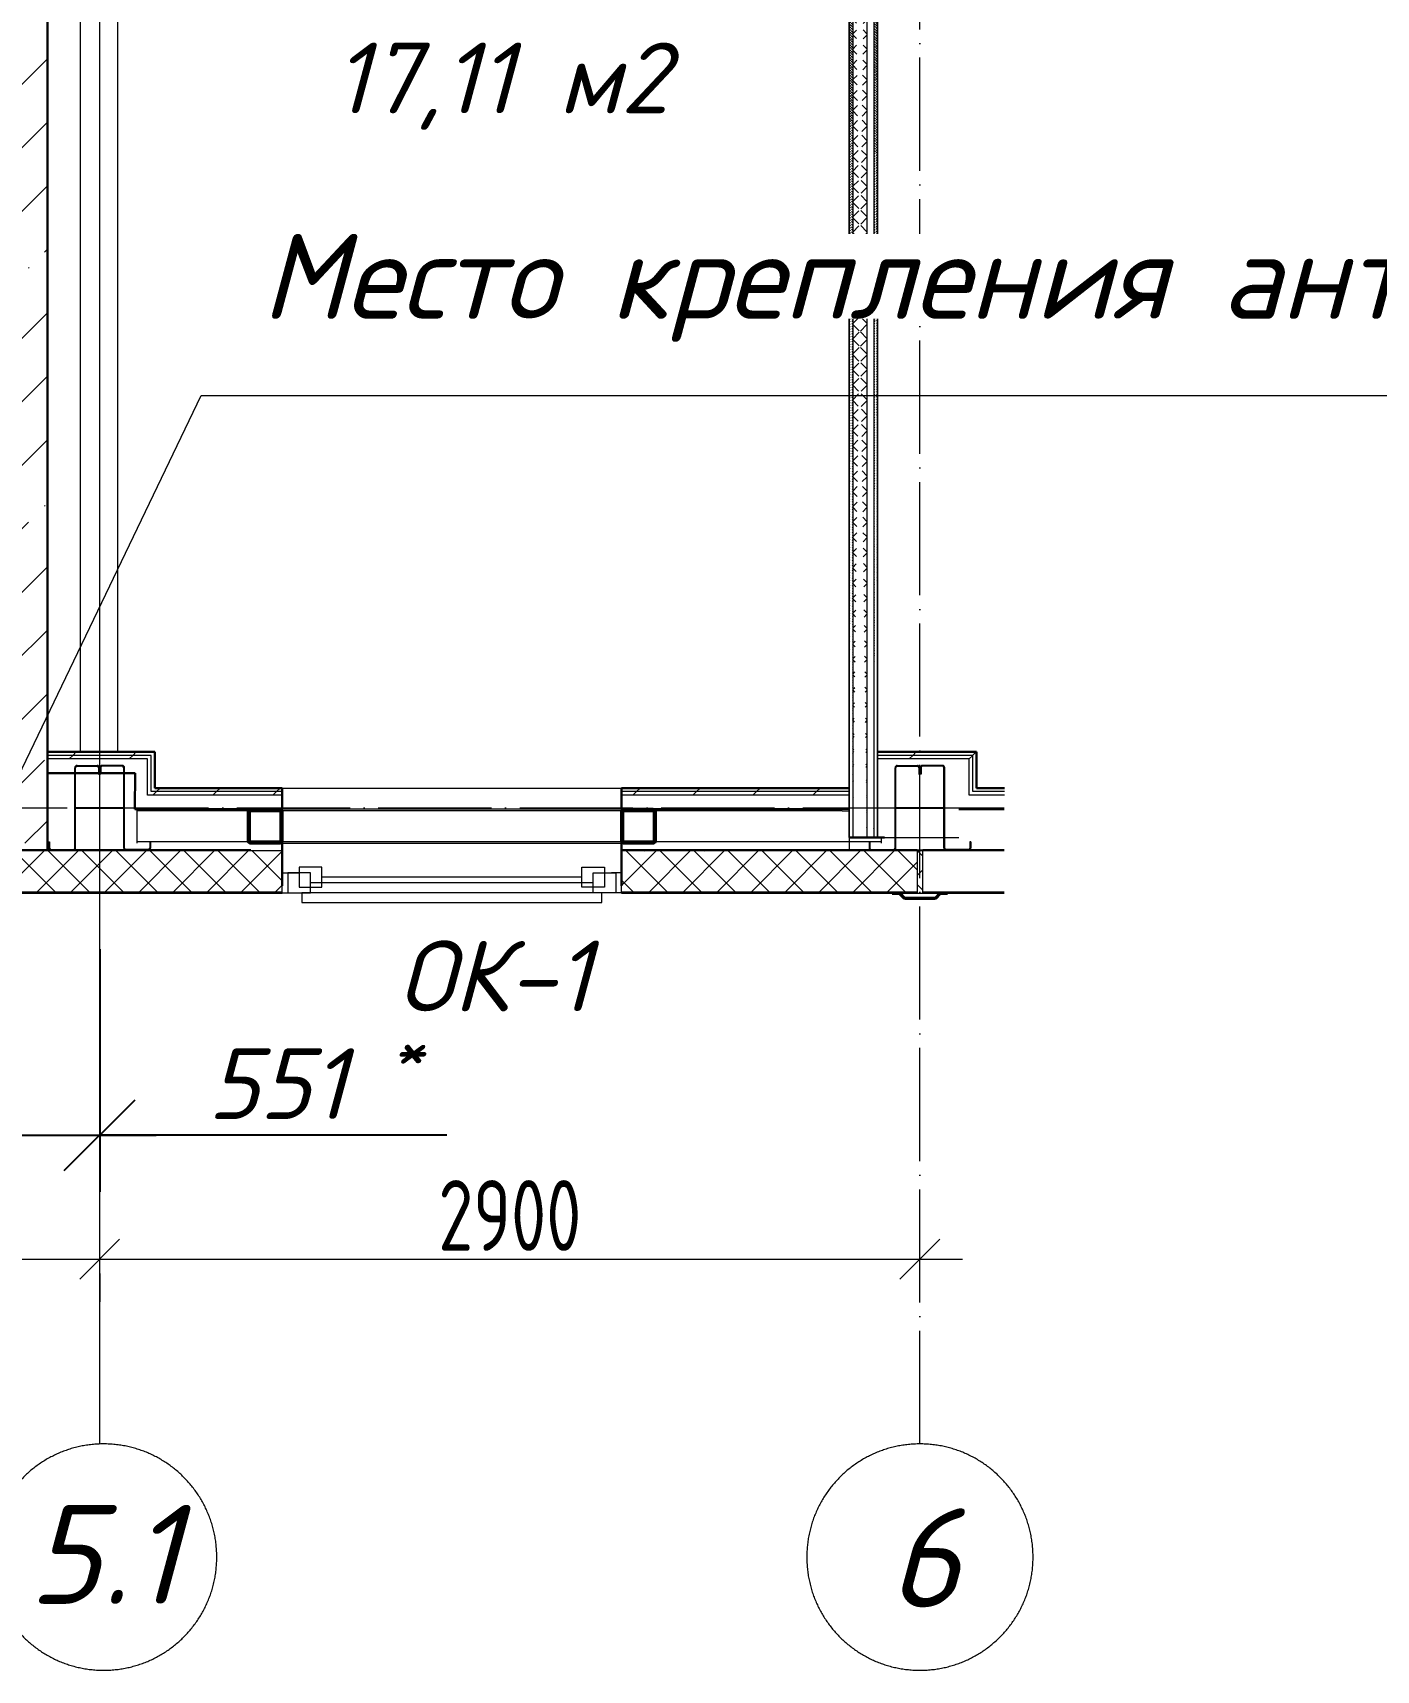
# Model space of a CAD drawing. Header units: millimetres. Extents: x -330955 to 144729, y -76510 to 25340.
# Drawn here: x 85459 to 90209, y 3236 to 9025 of the extents above; entities that cross this region are included whole.
import ezdxf
from ezdxf import colors
from ezdxf.entities.mleader import LeaderData, LeaderLine
from ezdxf.math import Vec2, Vec3

# ---------------------------------------------------------------- set-up
doc = ezdxf.new("R2010")
doc.units = ezdxf.units.MM
doc.header["$LTSCALE"] = 20
for name, pattern in [('_ШПТ__20_т__2_5__Линия сетки', [25, 20, -2.5, 0, -2.5]), ('CENTER', [20, 15, -1.7, 1.6, -1.7]), ('CENTER2', [28.575, 19.05, -3.175, 3.175, -3.175])]:
    doc.linetypes.add(name, pattern=pattern)
doc.layers.get('0').update_dxf_attribs({"lineweight": 0})
doc.layers.get('Defpoints').update_dxf_attribs({"color": 4})
doc.layers.add('Вспомогательные', color=6, linetype='Continuous', plot=False)
for name, color, linetype, lineweight, true_color in [('Импосты витража', 7, 'Continuous', 9, 0x004080), ('Каркас несущий', 7, 'Continuous', 18, 0x800040), ('Каркас_Импост', 7, 'Continuous', 9, 0x804000), ('Несущие колонны', 7, 'Continuous', 18, 0x800040), ('Окна', 7, 'Continuous', 13, 0x0080c0), ('Отлив', 7, 'Continuous', 9, 0x008080), ('Скрытые грани', 7, 'Continuous', 18, 0x800040)]:
    doc.layers.add(name, color=color, linetype=linetype, lineweight=lineweight, true_color=true_color)
for name, color, linetype, lineweight in [('Марки помещений', 7, 'Continuous', 20), ('Обобщенные модели', 7, 'Continuous', 18), ('Оси', 7, 'CENTER2', 9), ('Перекрытия', 7, 'Continuous', 18), ('Размерные', 45, 'Continuous', 15), ('Размеры', 7, 'Continuous', 9), ('Средние', 142, 'Continuous', 30), ('Стены', 7, 'Continuous', 18), ('Стены разрез', 7, 'Continuous', 30), ('Стены штриховка', 7, 'Continuous', 9)]:
    doc.layers.add(name, color=color, linetype=linetype, lineweight=lineweight)
doc.styles.add('DimNatM5', font='romans.shx', dxfattribs={"height": 100})
doc.styles.add('DynamicDimensions', font='isocpeui.ttf')
doc.styles.add('GOST Common_2', font='gost-common.ttf', dxfattribs={"width": 0.9, "height": 250})
doc.styles.add('ISOCPEUR', font='isocpeur.ttf', dxfattribs={"width": 0.8, "height": 2.5})
doc.styles.add('PDF ISOCPEUR Italic', font='isocpeui.ttf')
doc.styles.add('ГОСТ 2.304', font='gost-common.ttf')
doc.dimstyles.new('Основной_2_5_мм', dxfattribs={"dimscale": 304.8, "dimtxt": 251.428749, "dimasz": 0.463911, "dimexe": 0.492126, "dimexo": 0.492126, "dimgap": 0.098425, "dimtad": 1, "dimdec": 3, "dimrnd": 0.001, "dimdsep": 46, "dimtxsty": 'GOST Common_2', "dimblk1": 'OBLIQUE', "dimblk2": 'OBLIQUE', "dimsah": 1, "dimcen": 0.09, "dimdle": 0.492126, "dimazin": 2, "dimtfac": 1, "dimtdec": 4, "dimtix": 1, "dimtmove": 0, "dimatfit": 3, "dimfxl": 1, "dimtvp": 1, "dimtolj": 1, "dimtzin": 0, "dimlwd": 20, "dimlwe": 20, "dimarcsym": 2})
doc.dimstyles.new('СПДС', dxfattribs={"dimscale": 100, "dimtxt": 2.5, "dimasz": 2.5, "dimexe": 2, "dimexo": 0.625, "dimgap": 1, "dimtad": 1, "dimdec": 0, "dimtxsty": 'ГОСТ 2.304', "dimblk": 'OBLIQUE', "dimcen": 2.5, "dimdle": 2, "dimadec": 0, "dimazin": 2, "dimtfac": 0.75, "dimtdec": 0, "dimtmove": 1, "dimatfit": 3, "dimfxl": 1, "dimtfill": 1, "dimtolj": 1, "dimarcsym": 1})
pattern_1 = [(45, (67596, 6285), (-224.5064, 224.5064), []), (45, (67820.5, 6285), (-224.5064, 224.5064), [396.875, -79.375, 3.353, -76.022])]
pattern_2 = [(45, (67596, 6285), (-106.066, 106.066), [])]
pattern_3 = [(45, (67596, 6260), (-106.066, 106.066), [])]
pattern_4 = [(135, (64366, 6285), (-4.490128, -4.490128), [])]

# ---------------------------------------------------------------- blocks, each defined once
blk = doc.blocks.new('102_Окно_1Створка_Ф_ГОСТ23166-99 - 1160х1750_1170_h-1445330-_О__L2_3_900_')
at = {"layer": 'Каркас_Импост', "color": 7, "lineweight": 18}
for p, q in [((-638.1, 475), (-638.1, 405)), ((-638.1, 475), (-603.1, 475)), ((-618.1, 475), (-538.1, 475)), ((-618.1, 405), (-618.1, 475)), ((-618.1, 475), (-538.1, 475)), ((-618.1, 405), (-618.1, 475)), ((-538.1, 475), (-538.1, 405)), ((-538.1, 475), (-538.1, 455)), ((541.9, 475), (461.9, 475)), ((461.9, 475), (461.9, 405)), ((461.9, 475), (461.9, 455)), ((541.9, 475), (461.9, 475)), ((561.9, 475), (526.9, 475)), ((541.9, 405), (541.9, 475)), ((541.9, 405), (541.9, 475)), ((561.9, 475), (561.9, 405)), ((-578.1, 385), (-578.1, 455)), ((-578.1, 455), (-498.1, 455)), ((-538.1, 440), (461.9, 440)), ((-498.1, 455), (-498.1, 385)), ((-498.1, 420), (421.9, 420)), ((421.9, 455), (421.9, 385)), ((501.9, 455), (421.9, 455)), ((501.9, 385), (501.9, 455)), ((-638.1, 405), (-603.1, 405)), ((-538.1, 405), (-618.1, 405)), ((-578.1, 405), (-618.1, 405)), ((-498.1, 385), (-578.1, 385)), ((421.9, 385), (501.9, 385)), ((461.9, 405), (541.9, 405)), ((541.9, 405), (501.9, 405)), ((561.9, 405), (526.9, 405))]:
    blk.add_line(p, q, dxfattribs=at)
at = {"layer": 'Отлив', "color": 7}
for p, q in [((491.9, 510), (-568.1, 510)), ((-568.1, 510), (-568.1, 475)), ((-568.1, 475), (491.9, 475)), ((491.9, 475), (491.9, 510))]:
    blk.add_line(p, q, dxfattribs=at)
blk = doc.blocks.new('243_КолоннаНесущая_Труба_ГОСТ 30245-2003 - 120x120x5-1251907-_О__L2_3_900_')
at = {"layer": 'Несущие колонны', "color": 7, "lineweight": 40}
for p, q in [((51, 60), (-51, 60)), ((-60, 51), (-60, -51)), ((-55, -51), (-55, 51)), ((-51, 55), (51, 55)), ((55, 51), (55, -51)), ((60, -51), (60, 51)), ((51, -55), (-51, -55)), ((-51, -60), (51, -60))]:
    blk.add_line(p, q, dxfattribs=at)
for centre, radius, start, end in [((-51, 51), 9, 90, 180), ((51, 51), 9, 0, 90), ((-51, 51), 4, 90, 180), ((51, 51), 4, 0, 90), ((-51, -51), 9, 180, 270), ((-51, -51), 4, 180, 270), ((51, -51), 4, 270, 0), ((51, -51), 9, 270, 360)]:
    blk.add_arc(centre, radius, start, end, dxfattribs=at)
blk = doc.blocks.new('253_Балка_Труба_ГОСТ 30245-2003 - 120x120x5-1251735-_О__L2_3_900_')
at = {"layer": 'Каркас несущий', "color": 7}
for p, q in [((-1313.3, 51), (-1313.3, 60)), ((804.5, 60), (-395.5, 60)), ((1317.3, 60), (1317.3, 51)), ((-1313.3, 40), (-1313.3, 51)), ((1317.3, 51), (1317.3, -51)), ((1317.3, -51), (1317.3, -60)), ((-395.5, -60), (804.5, -60))]:
    blk.add_line(p, q, dxfattribs=at)
at = {"layer": 'Скрытые грани', "color": 7}
for p, q in [((-1313.3, 55), (-513.8, 55)), ((-397.2, 55), (806.2, 55)), ((922.8, 55), (1317.3, 55)), ((-1175.5, -55), (-513.8, -55)), ((-397.2, -55), (806.2, -55)), ((922.8, -55), (1317.3, -55))]:
    blk.add_line(p, q, dxfattribs=at)
blk = doc.blocks.new('190_ФЭ_Стена_Стык вертикальный - ФЭ-C1_110-1292370-_О__L2_3_900_')
at = {"layer": 'Обобщенные модели', "lineweight": 9}
h = blk.add_hatch(dxfattribs=at)
h.set_pattern_fill('FP_7', color=256, style=0, pattern_type=2)
h.set_pattern_definition([(45, (0, 0), (-106.066, 106.066), [])])
h.paths.add_polyline_path([(20945, -295), (21055, -295), (21072, -278), (21071.6, -277), (21054.6, -294), (20945.4, -294), (20928.4, -277), (20928, -278)], flags=0)
h.paths.add_polyline_path([(21097, -276), (21098, -275), (21088, -276)], flags=0)
at = {"layer": 'Обобщенные модели', "lineweight": 40}
for p, q in [((20912, -275), (20902, -275)), ((20902, -275), (20902, -278)), ((20902, -278), (20928, -278)), ((20903, -277), (20903, -276)), ((20903, -276), (20912, -276)), ((20928.4, -277), (20903, -277)), ((20912, -276), (20912, -275)), ((20928, -278), (20945, -295)), ((20945.4, -294), (20928.4, -277)), ((21071.6, -277), (21054.6, -294)), ((21055, -295), (21072, -278)), ((21097, -277), (21071.6, -277)), ((21072, -278), (21098, -278)), ((21098, -275), (21088, -275)), ((21088, -275), (21088, -276)), ((21088, -276), (21097, -276)), ((21097, -276), (21097, -277)), ((21098, -278), (21098, -275)), ((20945, -295), (21055, -295)), ((21054.6, -294), (20945.4, -294))]:
    blk.add_line(p, q, dxfattribs=at)
blk = doc.blocks.new('Прямоугольный импост - 20х150 мм_Утеплитель_Наружный-1318619-_О__L2_3_900_')
at = {"layer": 'Импосты витража'}
h = blk.add_hatch(dxfattribs=at)
h.set_pattern_fill('FP_12', style=0, pattern_type=2)
h.set_pattern_definition([(315, (-21000, -200), (60.10408, 60.10408), []), (225, (-21000, -200), (60.10408, -60.10408), [])])
h.paths.add_polyline_path([(-10, 75), (10, 75), (10, -75), (-10, -75), (-10, -26)], flags=0)
at = {"layer": 'Импосты витража', "color": 7, "lineweight": 18}
for p, q in [((-10, 75), (10, 75)), ((-10, -75), (-10, 75)), ((10, 75), (10, -75)), ((10, -75), (-10, -75))]:
    blk.add_line(p, q, dxfattribs=at)
blk = doc.blocks.new('Ось сетки - Круг_Ø8 мм-6577-_О__L2_3_900_')
at = {"layer": 'Оси', "lineweight": 20}
for start, end in [(360, 180), (180, 360)]:
    blk.add_arc((0, 0), 4, start, end, dxfattribs=at)
blk = doc.blocks.new('_Oblique')
at = {"color": 0, "linetype": 'ByBlock', "lineweight": -2}
blk.add_line((-0.5, -0.5), (0.5, 0.5), dxfattribs=at)
blk = doc.blocks.new('*D153')
at = {"layer": 'Defpoints', "color": 0, "transparency": 16777216}
for p in [(82596, 4789.1), (85696, 4689.1), (85696, 4689.1)]:
    blk.add_point(p, dxfattribs=at)
at = {"layer": 'Размеры', "color": 0, "lineweight": 20, "transparency": 16777216}
for p, q in [((82446, 4689.1), (85846, 4689.1)), ((82596, 4639.1), (82596, 4539.1))]:
    blk.add_line(p, q, dxfattribs=at)
at = {"layer": 'Размеры', "color": 0, "lineweight": 20, "transparency": 16777216, "xscale": 141.4, "yscale": 141.4, "zscale": 141.4, "rotation": 180}
blk.add_blockref('_Oblique', (82596, 4689.1), dxfattribs=at)
at = {"layer": 'Размеры', "color": 0, "lineweight": 20, "transparency": 16777216, "xscale": 141.4, "yscale": 141.4, "zscale": 141.4}
blk.add_blockref('_Oblique', (85696, 4689.1), dxfattribs=at)
at = {"layer": 'Размеры', "color": 0, "lineweight": 20, "transparency": 16777216, "insert": (84146, 4844.1), "char_height": 250, "width": 756.843, "attachment_point": 5, "style": 'GOST Common_2'}
blk.add_mtext('\\A1;3100', dxfattribs=at)
blk = doc.blocks.new('*D148')
at = {"layer": 'Defpoints', "color": 0, "transparency": 16777216}
for p in [(85696, 4789.1), (88596, 4689.1), (88596, 4689.1)]:
    blk.add_point(p, dxfattribs=at)
at = {"layer": 'Размеры', "color": 0, "lineweight": 20, "transparency": 16777216}
for p, q in [((85546, 4689.1), (88746, 4689.1)), ((85696, 4639.1), (85696, 4539.1))]:
    blk.add_line(p, q, dxfattribs=at)
at = {"layer": 'Размеры', "color": 0, "lineweight": 20, "transparency": 16777216, "xscale": 141.4, "yscale": 141.4, "zscale": 141.4, "rotation": 180}
blk.add_blockref('_Oblique', (85696, 4689.1), dxfattribs=at)
at = {"layer": 'Размеры', "color": 0, "lineweight": 20, "transparency": 16777216, "xscale": 141.4, "yscale": 141.4, "zscale": 141.4}
blk.add_blockref('_Oblique', (88596, 4689.1), dxfattribs=at)
at = {"layer": 'Размеры', "color": 0, "lineweight": 20, "transparency": 16777216, "insert": (87146, 4844.1), "char_height": 250, "width": 756.843, "attachment_point": 5, "style": 'GOST Common_2'}
blk.add_mtext('\\A1;2900', dxfattribs=at)
blk = doc.blocks.new('к3')
at = {"color": 0, "linetype": 'ByBlock', "lineweight": -2, "ltscale": 200}
for p, q in [((4147425.8, 542836.2), (4147504.8, 542836.2)), ((4147425.8, 542833.2), (4147504.8, 542833.2)), ((4147769.8, 542836.2), (4147690.8, 542836.2)), ((4147769.8, 542833.2), (4147690.8, 542833.2)), ((4147417.8, 542805.7), (4147417.8, 542828.2)), ((4147417.8, 542805.7), (4147420.8, 542805.7)), ((4147420.8, 542805.7), (4147420.8, 542828.2)), ((4147509.8, 542828.2), (4147509.8, 542544.2)), ((4147512.8, 542828.2), (4147512.8, 542544.2)), ((4147682.8, 542828.2), (4147682.8, 542544.2)), ((4147685.8, 542828.2), (4147685.8, 542544.2)), ((4147774.8, 542805.7), (4147774.8, 542828.2)), ((4147777.8, 542805.7), (4147774.8, 542805.7)), ((4147777.8, 542805.7), (4147777.8, 542828.2)), ((4147517.8, 542539.2), (4147588.8, 542539.2)), ((4147593.8, 542544.2), (4147593.8, 542566.7)), ((4147593.8, 542566.7), (4147596.8, 542566.7)), ((4147596.8, 542544.2), (4147596.8, 542566.7)), ((4147598.8, 542544.2), (4147598.8, 542566.7)), ((4147601.8, 542566.7), (4147598.8, 542566.7)), ((4147601.8, 542544.2), (4147601.8, 542566.7)), ((4147677.8, 542539.2), (4147606.8, 542539.2)), ((4147517.8, 542536.2), (4147588.8, 542536.2)), ((4147677.8, 542536.2), (4147606.8, 542536.2))]:
    blk.add_line(p, q, dxfattribs=at)
for centre, radius, start, end in [((4147425.8, 542828.2), 8, 90, 180), ((4147425.8, 542828.2), 5, 90, 180), ((4147504.8, 542828.2), 8, 0, 90), ((4147504.8, 542828.2), 5, 0, 90), ((4147690.8, 542828.2), 8, 90, 180), ((4147690.8, 542828.2), 5, 90, 180), ((4147769.8, 542828.2), 8, 0, 90), ((4147769.8, 542828.2), 5, 0, 90), ((4147517.8, 542544.2), 8, 180, 270), ((4147517.8, 542544.2), 5, 180, 270), ((4147588.8, 542544.2), 8, 270, 0), ((4147588.8, 542544.2), 5, 270, 0), ((4147606.8, 542544.2), 8, 180, 270), ((4147606.8, 542544.2), 5, 180, 270), ((4147677.8, 542544.2), 5, 270, 0), ((4147677.8, 542544.2), 8, 270, 0)]:
    blk.add_arc(centre, radius, start, end, dxfattribs=at)
at = {"layer": 'Вспомогательные', "color": 0, "ltscale": 10}
for p, q in [((4147690.3, 542836.2), (4147505.3, 542836.2)), ((4147682.8, 542686.2), (4147512.8, 542686.2))]:
    blk.add_line(p, q, dxfattribs=at)
blk = doc.blocks.new('*D225')
at = {"color": 0, "lineweight": -2, "transparency": 16777216}
for p, q in [((85144.6, 5785.7), (85144.6, 4927.6)), ((85696, 5785.7), (85696, 4927.6)), ((84944.6, 5127.6), (85896, 5127.6)), ((86923.9, 5127.6), (85696, 5127.6))]:
    blk.add_line(p, q, dxfattribs=at)
at = {"layer": 'Defpoints', "color": 0, "transparency": 16777216}
for p in [(85144.6, 5848.2, 28903), (85696, 5848.2), (85696, 5127.6)]:
    blk.add_point(p, dxfattribs=at)
at = {"color": 0, "lineweight": -2, "transparency": 16777216, "xscale": 250, "yscale": 250, "zscale": 250, "rotation": 180}
blk.add_blockref('_Oblique', (85144.6, 5127.6), dxfattribs=at)
at = {"color": 0, "lineweight": -2, "transparency": 16777216, "xscale": 250, "yscale": 250, "zscale": 250}
blk.add_blockref('_Oblique', (85696, 5127.6), dxfattribs=at)
at = {"color": 0, "transparency": 16777216, "insert": (86461.2, 5352.6), "char_height": 250, "width": 856.398, "attachment_point": 5, "style": 'DynamicDimensions', "bg_fill": 3, "box_fill_scale": 1.1, "bg_fill_color": 256, "bg_fill_true_color": 13158600, "bg_fill_transparency": 0}
blk.add_mtext('\\A1;551 {\\H0.7x;\\S*^ ;}', dxfattribs=at)

msp = doc.modelspace()

# ---------------------------------------------------------------- hatches: boundary and pattern name
at = {"true_color": 0xff0000}
h = msp.add_hatch(dxfattribs=at)
h.set_pattern_fill('ANSI31', color=1, scale=2, angle=90)
h.set_pattern_definition(pattern_4)
edge = h.paths.add_edge_path()
edge.add_line((88358.5, 12460), (88358.5, 6180))
edge.add_line((88346, 12460), (88346, 6135))
h = msp.add_hatch(dxfattribs=at)
h.set_pattern_fill('ANSI31', color=1, scale=2, angle=90)
h.set_pattern_definition(pattern_4)
edge = h.paths.add_edge_path()
edge.add_line((88433.5, 12460), (88433.5, 6180))
edge.add_line((88446, 12460), (88446, 6180))
at = {"layer": 'Стены', "ltscale": 200, "true_color": 0x7a7a7a}
h = msp.add_hatch(dxfattribs=at)
h.set_pattern_fill('NET', color=8, scale=12, angle=135)
h.set_pattern_definition([(135, (46491, -2080), (-26.940768, -26.940768), []), (225, (46491, -2080), (26.940768, -26.940768), [])])
h.paths.add_polyline_path([(88408.5, 12410), (88408.5, 10043), (88358.5, 10043), (88358.5, 12410)])
edge = h.paths.add_edge_path()
edge.add_line((88408.5, 10043), (88408.5, 6185))
edge.add_line((88358.5, 10043), (88358.5, 6185))
at = {"layer": 'Стены штриховка', "lineweight": 9}
h = msp.add_hatch(dxfattribs=at)
h.set_pattern_fill('FP_4', color=256, style=0, pattern_type=2)
h.set_pattern_definition(pattern_1)
h.paths.add_polyline_path([(85457.8047, 6360), (85511, 6360), (85511, 12560), (85311, 12560), (85311, 6360)], flags=0)
h = msp.add_hatch(dxfattribs=at)
h.set_pattern_fill('FP_5', color=256, style=0, pattern_type=2)
h.set_pattern_definition(pattern_2)
h.paths.add_polyline_path([(85872.722, 6470.5), (85878, 6470.5), (85878, 6483), (85511, 6483), (85511, 6470.5), (85865.5, 6470.5)], flags=0)
h = msp.add_hatch(dxfattribs=at)
h.set_pattern_fill('FP_5', color=256, style=0, pattern_type=2)
h.set_pattern_definition(pattern_2)
h.paths.add_polyline_path([(85815.5, 6458), (85865.5, 6458), (85865.5, 6470.5), (85511, 6470.5), (85511, 6458)], flags=0)
h = msp.add_hatch(dxfattribs=at)
h.set_pattern_fill('FP_5', color=256, style=0, pattern_type=2)
h.set_pattern_definition(pattern_2)
h.paths.add_polyline_path([(88720.5, 6470.5), (88783, 6470.5), (88783, 6483), (88471.5, 6483), (88471.5, 6470.5)], flags=0)
h = msp.add_hatch(dxfattribs=at)
h.set_pattern_fill('FP_5', color=256, style=0, pattern_type=2)
h.set_pattern_definition(pattern_2)
h.paths.add_polyline_path([(88720.5, 6458), (88770.5, 6458), (88770.5, 6470.5), (88471.5, 6470.5), (88471.5, 6458)], flags=0)
h = msp.add_hatch(dxfattribs=at)
h.set_pattern_fill('FP_5', color=256, style=0, pattern_type=2)
h.set_pattern_definition(pattern_2)
h.paths.add_polyline_path([(88783, 6330), (88783, 6470.5), (88770.5, 6470.5), (88770.5, 6330), (88777.1433, 6330)], flags=0)
h = msp.add_hatch(dxfattribs=at)
h.set_pattern_fill('FP_5', color=256, style=0, pattern_type=2)
h.set_pattern_definition(pattern_2)
h.paths.add_polyline_path([(88783, 6342.5), (88795.5, 6342.5), (88795.5, 6483), (88783, 6483), (88783, 6436.3321)], flags=0)
h = msp.add_hatch(dxfattribs=at)
h.set_pattern_fill('FP_4', color=256, style=0, pattern_type=2)
h.set_pattern_definition(pattern_1)
h.paths.add_polyline_path([(85042.8874, 6160), (85511, 6160), (85511, 6360), (84591, 6360), (84591, 6160)], flags=0)
h.paths.add_polyline_path([(82671, 6160), (83391, 6160), (83391, 6360), (82671, 6360)], flags=0)
h = msp.add_hatch(dxfattribs=at)
h.set_pattern_fill('FP_5', color=256, style=0, pattern_type=2)
h.set_pattern_definition(pattern_2)
h.paths.add_polyline_path([(87541, 6330), (88321, 6330), (88321, 6342.5), (87541, 6342.5)], flags=0)
h.paths.add_polyline_path([(86080.1807, 6330), (86341, 6330), (86341, 6342.5), (85878, 6342.5), (85878, 6330), (85890.5, 6330)], flags=0)
h = msp.add_hatch(dxfattribs=at)
h.set_pattern_fill('FP_5', color=256, style=0, pattern_type=2)
h.set_pattern_definition(pattern_2)
h.paths.add_polyline_path([(88154.7673, 6342.5), (88321, 6342.5), (88321, 6355), (87541, 6355), (87541, 6342.5), (87947.3087, 6342.5)], flags=0)
h.paths.add_polyline_path([(86080.1807, 6342.5), (86341, 6342.5), (86341, 6355), (85890.5, 6355), (85890.5, 6342.5)], flags=0)
h = msp.add_hatch(dxfattribs=at)
h.set_pattern_fill('FP_5', color=256, style=0, pattern_type=2)
h.set_pattern_definition(pattern_3)
h.paths.add_polyline_path([(83391, 6133), (83391, 6135), (82606, 6135), (82606, 6133)], flags=0)
h.paths.add_polyline_path([(84591, 6133), (86341, 6133), (86341, 6135), (84591, 6135)], flags=0)
h.paths.add_polyline_path([(87550, 6133), (88586, 6133), (88586, 6135), (87541, 6134.5588), (87541, 6133), (87547.1716, 6133)], flags=0)
h = msp.add_hatch(dxfattribs=at)
h.set_pattern_fill('FP_6', color=256, style=0, pattern_type=2)
h.set_pattern_definition([(45, (67596, 6260), (-60.10408, 60.10408), []), (135, (67596, 6260), (-60.10408, -60.10408), [])])
h.paths.add_polyline_path([(83391, 5987), (83391, 6133), (82606, 6133), (82606, 5987)], flags=0)
h.paths.add_polyline_path([(88586, 5987), (88586, 6133), (87541, 6133), (87541, 5987)], flags=0)
h.paths.add_polyline_path([(86341, 5987), (86341, 6133), (84591, 6133), (84591, 5987), (85872.722, 5987)], flags=0)
h = msp.add_hatch(dxfattribs=at)
h.set_pattern_fill('FP_5', color=256, style=0, pattern_type=2)
h.set_pattern_definition(pattern_3)
h.paths.add_polyline_path([(84591, 5985), (86341, 5985), (86341, 5987), (84591, 5987)], flags=0)
h.paths.add_polyline_path([(88586, 5985), (88586, 5987), (87541, 5987), (87541, 5985)], flags=0)
h.paths.add_polyline_path([(82606, 5985), (83391, 5985), (83391, 5987), (82606, 5987)], flags=0)

# ---------------------------------------------------------------- linework, layer by layer
for p, q in [((85696, 4036.0868), (85696, 20399)), ((88346, 6180), (88346, 12459)), ((88446, 6180), (88446, 12460)), ((88321, 6280), (88346, 6280)), ((88321, 6275), (88346, 6275)), ((88471, 6180), (88446, 6180))]:
    msp.add_line(p, q)
at = {"color": 0, "lineweight": 0}
msp.add_lwpolyline([(85224.3046, 6014.2204), (86054.5583, 7743.212), (91491.7308, 7743.212)], dxfattribs=at)
at = {"layer": 'Оси', "linetype": '_ШПТ__20_т__2_5__Линия сетки'}
for p, q in [((88596, 4036.3319), (88596, 19608.0387)), ((64176.6572, 6285), (88894.345, 6285))]:
    msp.add_line(p, q, dxfattribs=at)
at = {"layer": 'Перекрытия'}
for p, q in [((88471, 6180), (88604.1421, 6180)), ((88604.1421, 6180), (88733.2, 6180))]:
    msp.add_line(p, q, dxfattribs=at)
at = {"layer": 'Средние', "linetype": 'CENTER', "lineweight": 5, "ltscale": 150}
for p, q in [((85628, 6483), (85628, 12134)), ((85760, 6483), (85760, 12134))]:
    msp.add_line(p, q, dxfattribs=at)
at = {"layer": 'Стены', "lineweight": 18}
for p, q in [((88346, 12460), (88346, 6135)), ((88358.5, 12460), (88358.5, 6180)), ((88408.5, 12460), (88408.5, 6180)), ((88433.5, 12460), (88433.5, 6180)), ((88446, 12460), (88446, 6180))]:
    msp.add_line(p, q, dxfattribs=at)
at = {"layer": 'Стены'}
for p, q in [((86341, 6355), (87541, 6355)), ((87541, 6280), (86341, 6280)), ((86341, 6160), (87541, 6160))]:
    msp.add_line(p, q, dxfattribs=at)
at = {"layer": 'Стены разрез'}
for p, q in [((85511, 6135), (85511, 12560)), ((85890.5, 6483), (85511, 6483)), ((85890.5, 6355), (85890.5, 6483)), ((88795.5, 6483), (88446, 6483)), ((88795.5, 6355), (88795.5, 6483)), ((85511, 6408), (85821, 6408)), ((85821, 6408), (85820.5, 6280)), ((86341, 6355), (85890.5, 6355)), ((86341, 6280), (86341, 6355)), ((88346, 6355), (87541, 6355)), ((87541, 6355), (87541, 6280)), ((88894.4307, 6355), (88795.5, 6355)), ((85820.5, 6280), (86230, 6280)), ((86332, 6280), (86341, 6280)), ((87541, 6280), (87550, 6280)), ((87652, 6280), (88321, 6280)), ((88733.2, 6280), (88894.3388, 6280)), ((86341, 6160), (86332, 6160)), ((86341, 6010), (86341, 6160)), ((87550, 6160), (87541, 6160)), ((87541, 6010), (87541, 6160)), ((88346, 6180), (88471, 6180)), ((86230, 6135), (84591, 6135)), ((88586, 6135), (87541, 6135)), ((88894.1612, 6135), (88606, 6135)), ((84591, 5985), (86341, 5985)), ((88586, 5985), (87541, 5985)), ((88606, 5985), (88893.9775, 5985))]:
    msp.add_line(p, q, dxfattribs=at)
at = {"layer": 'Стены штриховка', "lineweight": 9}
for p, q in [((85878, 6470.5), (85511, 6470.5)), ((85865.5, 6458), (85511, 6458)), ((85865.5, 6330), (85865.5, 6458)), ((85878, 6342.5), (85878, 6470.5)), ((88783, 6470.5), (88446, 6470.5)), ((88770.5, 6458), (88446, 6458)), ((88770.5, 6330), (88770.5, 6458)), ((88783, 6342.5), (88783, 6470.5)), ((86341, 6330), (85865.5, 6330)), ((86341, 6342.5), (85878, 6342.5)), ((88346, 6342.5), (87541, 6342.5)), ((88346, 6330), (87541, 6330)), ((88894.4001, 6330), (88770.5, 6330)), ((88894.4154, 6342.5), (88783, 6342.5)), ((86341, 6133), (84591, 6133)), ((88586, 6133), (87541, 6133)), ((88894.1588, 6133), (88606, 6133)), ((86341, 5987), (84591, 5987)), ((88586, 5987), (87541, 5987)), ((88893.98, 5987), (88606, 5987))]:
    msp.add_line(p, q, dxfattribs=at)

# ---------------------------------------------------------------- block references
at = {"layer": 'Импосты витража', "color": 7, "extrusion": (0, 0, -1), "rotation": 180}
msp.add_blockref('Прямоугольный импост - 20х150 мм_Утеплитель_Наружный-1318619-_О__L2_3_900_', (-88596, 6058), dxfattribs=at)
at = {"layer": 'Каркас несущий', "color": 7, "rotation": 180}
msp.add_blockref('253_Балка_Труба_ГОСТ 30245-2003 - 120x120x5-1251735-_О__L2_3_900_', (87145.5, 6220), dxfattribs=at)
at = {"layer": 'Несущие колонны', "color": 7}
for p in [(86281, 6220), (87601, 6220)]:
    msp.add_blockref('243_КолоннаНесущая_Труба_ГОСТ 30245-2003 - 120x120x5-1251907-_О__L2_3_900_', p, dxfattribs=at)
at = {"layer": 'Обобщенные модели'}
msp.add_blockref('190_ФЭ_Стена_Стык вертикальный - ФЭ-C1_110-1292370-_О__L2_3_900_', (67596, 6260), dxfattribs=at)
at = {"layer": 'Окна', "color": 7, "rotation": 180}
msp.add_blockref('102_Окно_1Створка_Ф_ГОСТ23166-99 - 1160х1750_1170_h-1445330-_О__L2_3_900_', (86902.9, 6460), dxfattribs=at)
at = {"layer": 'Оси', "lineweight": 20, "xscale": 99.99999999999993, "yscale": 99.99999999999993, "zscale": 99.99999999999993}
for p in [(85710, 3636.3319), (88596, 3636.3319)]:
    msp.add_blockref('Ось сетки - Круг_Ø8 мм-6577-_О__L2_3_900_', p, dxfattribs=at)
at = {"layer": 'Размерные', "color": 0, "rotation": 180}
for p in [(4233293.7786, 548971.2294), (4236193.7786, 548971.2294)]:
    msp.add_blockref('к3', p, dxfattribs=at)

# ---------------------------------------------------------------- texts
at = {"layer": 'Марки помещений', "lineweight": 9, "attachment_point": 1, "style": 'PDF ISOCPEUR Italic'}
for s, insert, char_height, width in [('17,11 м2', (86522, 8990.5343), 250, 1669.822589), ('ОК-1', (86750, 5816), 250, 223.670812), ('5.1', (85444.0251, 3821.0532), 350, 223.670812), ('6', (88482.2193, 3808.8653), 350, 223.670812)]:
    msp.add_mtext(s, dxfattribs=dict(at, insert=insert, char_height=char_height, width=width))

# ---------------------------------------------------------------- dimensions: what is measured, and where the dimension line sits
at = {"layer": 'Размеры', "lineweight": 20}
for base, p1, p2, picture, middle in [((85696, 4689.1059), (82596, 4789.0908), (85696, 4689.1059), '*D153', (84146, 4844.1059)), ((88596, 4689.1059), (85696, 4789.0908), (88596, 4689.1059), '*D148', (87146, 4844.1059))]:
    dim = msp.add_linear_dim(base=base, p1=p1, p2=p2, dimstyle='Основной_2_5_мм', override={"dimpost": '<>', "dimfxl": 6000}, dxfattribs=at)
    dim.commit()
    dim.dimension.update_dxf_attribs({"geometry": picture, "text_midpoint": middle})

# ---------------------------------------------------------------- leaders
at = {"color": 5}
ml = msp.add_multileader_mtext('Standard', dxfattribs=at)
ml.set_content('\\A1;низ +7,929 {\\H0.7x;\\S*^ ;}', color=5, style='ISOCPEUR')
ml.set_leader_properties(lineweight=9)
ml.build(insert=Vec2(0, 0))
ml.multileader.update_dxf_attribs({"has_dogleg": 0, "text_right_attachment_type": 6, "arrow_head_size": 100})
ctx = ml.context
ctx.base_point, ctx.char_height, ctx.arrow_head_size, ctx.landing_gap_size, ctx.plane_origin = Vec3(83201.1816, 5293.8916, 28903), 250, 100, 30, Vec3(85144.5659, 5848.1659, 28903)
ctx.right_attachment, ctx.text_align_type = 6, 2
notes = []
notes.append((ctx, [(0, (1, 1, 0), (92741.7876, 5143.8916, 28903), (-1, 0), 8000, [(0, [(85144.5659, 5848.1659, 28903)], 0, [])])]))
ctx.mtext.insert, ctx.mtext.width, ctx.mtext.alignment, ctx.mtext.flow_direction = Vec3(84711.7876, 5443.8916, 28903), 1897.88339, 3, 5
for ctx, leaders in notes:
    for number, flags, end, landing, length, lines in leaders:
        leader = LeaderData()
        leader.index, (leader.has_last_leader_line, leader.has_dogleg_vector, leader.attachment_direction) = number, flags
        leader.last_leader_point, leader.dogleg_vector, leader.dogleg_length = Vec3(end), Vec3(landing), length
        for number, points, colour, breaks in lines:
            line = LeaderLine()
            line.index, line.vertices, line.color, line.breaks = number, Vec3.list(points), colors.encode_raw_color(colour), breaks
            leader.lines.append(line)
        ctx.leaders.append(leader)

# ---------------------------------------------------------------- next in the draw order: texts
at = {"lineweight": 40, "insert": (86268.2085, 8313.9849), "char_height": 300, "attachment_point": 1, "style": 'DimNatM5', "bg_fill": 3, "box_fill_scale": 1, "bg_fill_color": 256, "bg_fill_transparency": 0}
msp.add_mtext_dynamic_manual_height_columns('{\\fISOCPEUR|b0|i1|c204|p34;\\C0;Место крепления антенн}', width=5266.251944, gutter_width=750, heights=[0], dxfattribs=at)

# ---------------------------------------------------------------- next in the draw order: dimensions: what is measured, and where the dimension line sits
at = {"color": 5}
dim = msp.add_linear_dim(base=(85696, 5127.5784), p1=(85144.5659, 5848.1659, 28903), p2=(85696, 5848.1659), text='<> {\\H0.7x;\\S*^ ;}', dimstyle='СПДС', override={"dimtxsty": 'DynamicDimensions'}, dxfattribs=at)
dim.commit()
dim.dimension.update_dxf_attribs({"geometry": '*D225', "text_midpoint": (86461.17, 4980.5153), "dimtype": 160})

doc.saveas('drawing.dxf')
